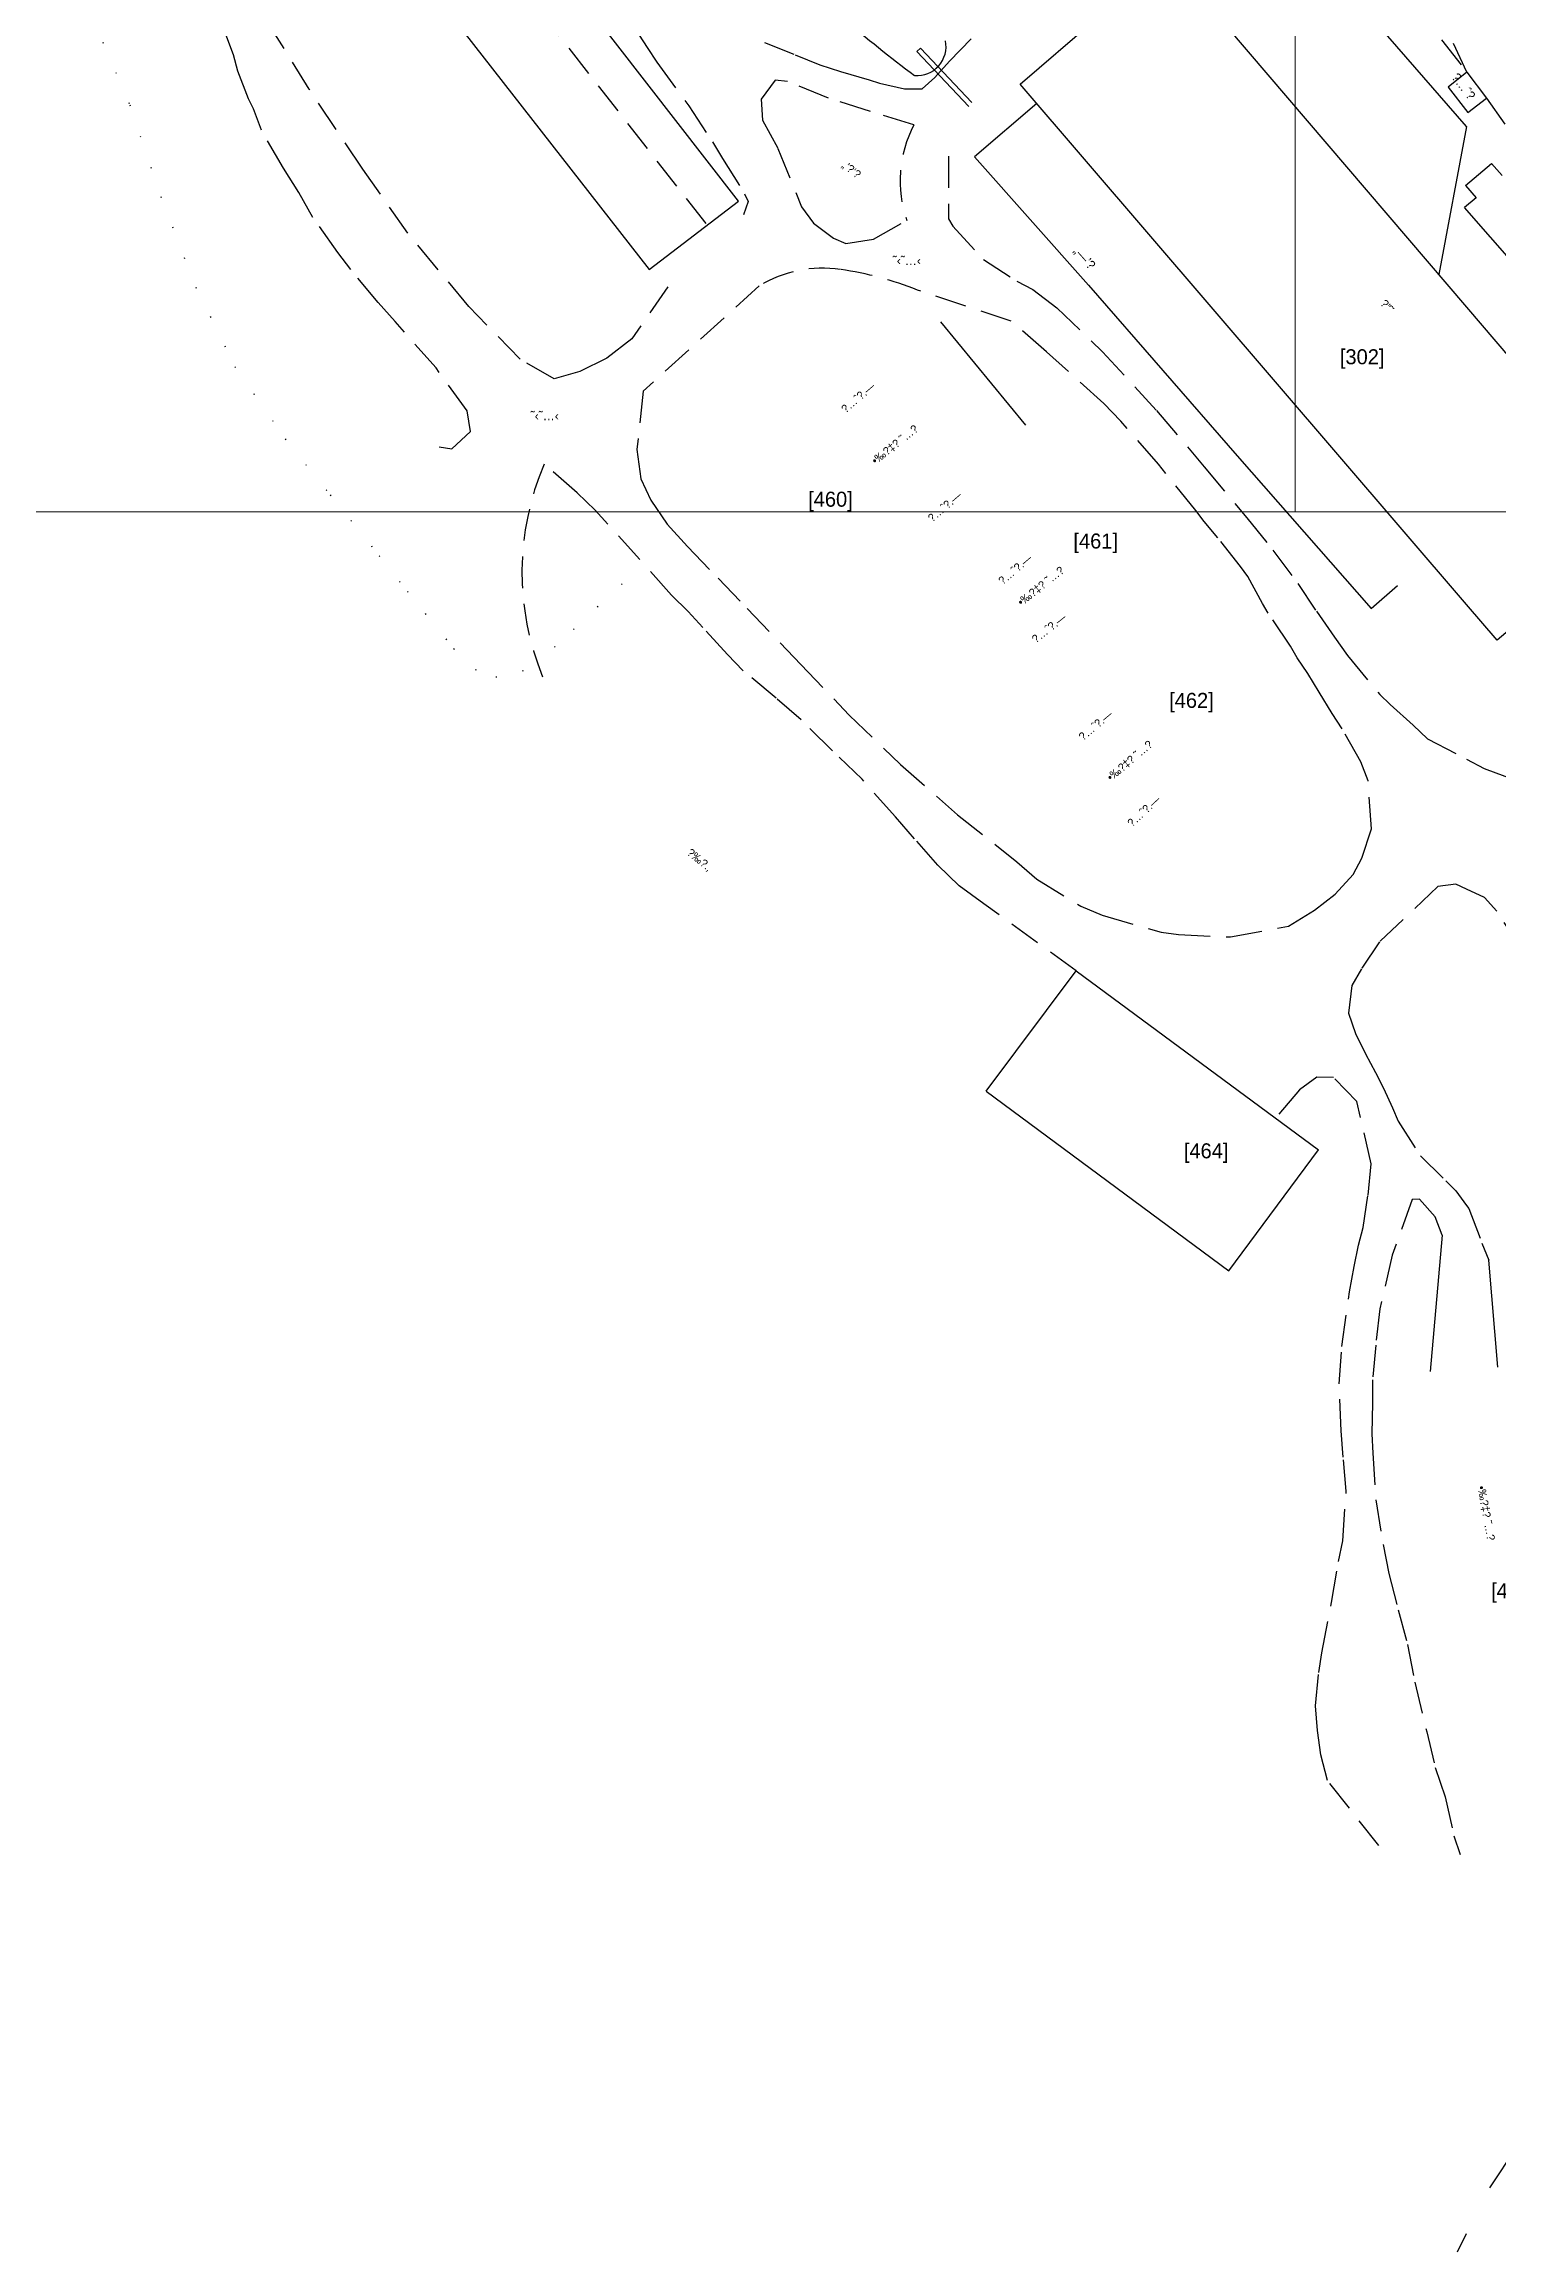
# Model space of a CAD drawing. Header units: millimetres. Extents: x 206768 to 208678, y 737854 to 739416.
# Drawn here: x 207707.8 to 207853.1, y 737853.6 to 738074.3 of the extents above; entities that cross this region are included whole.
import ezdxf
from ezdxf.enums import TextEntityAlignment as Align

# ---------------------------------------------------------------- set-up
doc = ezdxf.new("R2010")
doc.units = ezdxf.units.MM
doc.header["$LTSCALE"] = 0.5
for name, pattern in [('DIVIDE', [31.75, 12.7, -6.35, 0, -6.35, 0, -6.35]), ('DOT', [6.35, 0, -6.35]), ('HIDDEN', [9.525, 6.35, -3.175])]:
    doc.linetypes.add(name, pattern=pattern)
doc.layers.get('0').update_dxf_attribs({"color": 2})
for name, color, linetype in [('1BATIM', 6, 'Continuous'), ('1GADA', 14, 'Continuous'), ('A-MAF', 6, 'DOT'), ('H-AGRO', 6, 'Continuous'), ('H-ROOF', 6, 'HIDDEN'), ('MISPAR', 1, 'Continuous'), ('TEXT', 7, 'Continuous'), ('W-CANAL', 7, 'DIVIDE')]:
    doc.layers.add(name, color=color, linetype=linetype)
for name, color, linetype, lineweight in [('1COVER', 7, 'Continuous', 25), ('1DIRT-ROAD', 30, 'HIDDEN', 25), ('1PRAT', 12, 'Continuous', 25)]:
    doc.layers.add(name, color=color, linetype=linetype, lineweight=lineweight)
doc.layers.add('help', color=2, linetype='Continuous', lineweight=9, plot=False)
doc.styles.add('TRHEBTXT', font='hebtxt')

# ---------------------------------------------------------------- blocks, each defined once
blk = doc.blocks.new('ANOT0')
at = {"style": 'TRHEBTXT', "flags": 8}
blk.add_attdef('TEXT', text='', height=1.6, dxfattribs=at).set_placement((0, -1.16), align=Align.TOP_CENTER)
blk = doc.blocks.new('ANOT200')
at = {"style": 'TRHEBTXT', "flags": 8}
blk.add_attdef('TEXT', text='', height=1.8, dxfattribs=at).set_placement((0, 0), align=Align.MIDDLE_CENTER)
blk = doc.blocks.new('ANOT12')
at = {"style": 'TRHEBTXT', "flags": 8}
blk.add_attdef('TEXT', text='', height=1.6, dxfattribs=at).set_placement((0, -1.16), align=Align.TOP_CENTER)
blk = doc.blocks.new('ANOT2221')
at = {"style": 'TRHEBTXT', "flags": 8}
blk.add_attdef('TEXT', text='', height=1.8, dxfattribs=at).set_placement((0, 0), align=Align.MIDDLE_CENTER)
blk = doc.blocks.new('TR_LOT')
at = {"flags": 8}
blk.add_attdef('LOT', text='', height=3, dxfattribs=at).set_placement((0, 0), align=Align.MIDDLE_CENTER)

msp = doc.modelspace()

# ---------------------------------------------------------------- linework, layer by layer
at = {"layer": '1BATIM'}
for p, q in [((207849.9, 738060.16), (207852.48, 738062.37)), ((207852.48, 738062.37), (207853.54, 738061.16)), ((207850.97, 738058.94), (207849.79, 738057.95)), ((207849.9, 738060.16), (207850.97, 738058.94)), ((207863.01, 738042.87), (207849.79, 738057.95)), ((207801.96, 737969.61), (207810.97, 737981.66)), ((207810.97, 737981.66), (207835.19, 737963.75)), ((207801.96, 737969.61), (207826.24, 737951.65)), ((207826.24, 737951.65), (207835.19, 737963.75))]:
    msp.add_line(p, q, dxfattribs=at)
at = {"layer": '1COVER'}
for p, q in [((207847.56, 737955.23), (207846.35, 737941.6)), ((207853.11, 737942.03), (207852.22, 737952.73))]:
    msp.add_line(p, q, dxfattribs=at)
at = {"layer": '1DIRT-ROAD'}
for p, q in [((207852, 738068.9), (207854.72, 738065.01)), ((207779.29, 738050.12), (207767.69, 738039.6))]:
    msp.add_line(p, q, dxfattribs=at)
for points in [[(207850.02, 738071.48), (207847.36, 738077.29), (207843.67, 738081.84), (207840.56, 738085.52), (207838.66, 738087.9), (207837.19, 738089.82), (207836.53, 738090.73), (207835.73, 738091.78), (207835.31, 738092.3), (207834.37, 738093.3), (207834.06, 738093.55), (207833.07, 738093.9), (207831.95, 738093.98), (207828.96, 738092.77), (207827.34, 738091.93), (207825.66, 738090.86), (207824.3, 738089.89), (207821.26, 738087.63), (207819.95, 738086.6), (207818.33, 738085.26), (207814.39, 738081.45), (207813.84, 738080.61), (207814.54, 738078.21)], [(207835.83, 738089.79), (207850.02, 738071.48)], [(207770.15, 738050.04), (207766.55, 738044.83), (207764.04, 738042.9), (207761.33, 738041.56), (207758.79, 738040.84), (207755.38, 738042.79), (207750.24, 738048.08), (207744.16, 738055.39), (207739.64, 738061.79), (207734.29, 738069.8), (207728.85, 738078.54)], [(207766.4, 738076.51), (207768.08, 738073.96), (207769.05, 738072.5), (207772.23, 738068.11), (207774.6, 738064.53), (207775.6, 738062.85), (207777.82, 738059.34), (207778.19, 738058.57), (207777.72, 738057.23)], [(207747.28, 738034.03), (207748.56, 738033.82), (207750.42, 738035.57), (207750.08, 738037.62), (207746.97, 738041.93), (207742.87, 738046.55), (207741.18, 738048.46), (207738.45, 738051.78), (207737.15, 738053.47), (207734.66, 738056.96), (207733.26, 738059.46), (207731.71, 738061.88), (207729.53, 738065.69), (207728.71, 738067.83), (207728.22, 738068.83), (207727.15, 738071.6), (207726.71, 738073.21), (207725.95, 738075.25)], [(207779.8, 738074.46), (207782.89, 738073.24), (207785.35, 738072.22), (207787.42, 738071.57), (207790.27, 738070.73), (207791.31, 738070.39), (207793.8, 738069.82), (207795.58, 738069.82), (207796.83, 738070.95), (207798.29, 738072.59), (207800.48, 738074.84)], [(207794.74, 738066.23), (207790.39, 738067.56), (207786.22, 738068.89), (207782.11, 738070.57), (207780.86, 738070.68), (207779.48, 738068.8), (207779.62, 738066.69), (207781.14, 738063.87), (207783.5, 738058.03)], [(207798.19, 738063.1), (207798.21, 738056.84), (207798.64, 738056.08), (207801.69, 738052.77), (207805.04, 738050.6), (207806.65, 738049.76), (207809.05, 738047.94), (207813.6, 738043.54), (207819.01, 738037.66), (207823.77, 738032.04), (207828.02, 738026.94), (207830.63, 738023.72), (207833.14, 738020.36), (207834.98, 738017.61), (207836.79, 738015), (207838.08, 738013.18), (207841.32, 738009.28), (207842.37, 738008.27), (207844.65, 738006.22), (207846.1, 738004.83), (207850, 738002.8)], [(207783.5, 738058.03), (207784.72, 738056.41), (207786.72, 738054.91), (207787.94, 738054.36), (207790.7, 738054.79), (207794.03, 738056.67)], [(207767.69, 738039.6), (207767.04, 738033.78), (207767.46, 738030.83), (207768.44, 738028.71), (207770.08, 738026.32), (207772.12, 738024.07), (207775.16, 738020.9), (207778.08, 738017.87), (207783.43, 738012.27), (207788.28, 738007.21), (207793.42, 738002.28), (207799.1, 737997.26), (207805.02, 737992.56), (207807.03, 737990.82), (207811.43, 737988.11), (207813.58, 737987.22), (207819.46, 737985.51), (207821.19, 737985.28), (207826.41, 737985.04), (207832.18, 737986.12), (207834.81, 737987.72), (207836.86, 737989.31), (207838.67, 737991.28), (207839.54, 737992.92), (207840.49, 737995.85), (207840.15, 738000.64), (207839.43, 738002.53), (207837.57, 738005.83), (207836.57, 738007.37), (207835.27, 738009.51), (207834.12, 738011.39), (207833.07, 738012.94), (207832.4, 738014.11), (207830.16, 738017.42), (207829.58, 738018.36), (207828.13, 738021.07), (207827.41, 738022.07), (207825.14, 738024.93), (207823.78, 738026.58), (207822.92, 738027.68), (207819.2, 738032.29), (207815.44, 738036.61), (207813.74, 738038.37), (207807.99, 738043.54), (207804.47, 738046.59), (207795.11, 738049.7)], [(207810.97, 737981.66), (207801.75, 737988.34), (207799.28, 737990.15), (207797.14, 737992.21), (207794.82, 737994.86), (207792.89, 737997.05), (207789.56, 738000.82), (207786.61, 738003.64), (207783.48, 738006.74), (207780.96, 738008.9), (207777.68, 738011.65), (207776.12, 738013.29), (207773.63, 738015.99), (207772.16, 738017.56), (207770.52, 738019.22), (207762.89, 738027.71), (207761.07, 738029.44), (207757.77, 738032.31)], [(207850, 738002.8), (207851.75, 738001.89), (207856.46, 738000.12), (207858.03, 737999.78), (207860.45, 737999.95), (207862.13, 738000.48), (207863.25, 738000.97), (207864.66, 738001.95), (207865.46, 738002.71), (207866.01, 738003.57), (207866.64, 738005.16), (207865.61, 738009.06)], [(207850, 737989.81), (207848.94, 737990.31), (207847.13, 737990.07), (207841.29, 737984.54), (207839.48, 737981.86), (207838.54, 737980.18), (207838.2, 737977.41), (207838.9, 737975.39), (207839.89, 737973.35), (207840.88, 737971.49), (207841.7, 737969.93), (207842.58, 737967.97), (207843.16, 737966.64), (207845.38, 737963.16), (207847.92, 737960.66), (207848.92, 737959.67), (207850, 737958.19)], [(207864.15, 737952.46), (207863.26, 737962.2), (207862.36, 737965.46), (207861.16, 737969.54), (207859.9, 737973.04), (207858.53, 737977.17), (207857.22, 737980.71), (207855.49, 737983.84), (207853.02, 737987.62), (207851.8, 737988.97), (207850, 737989.81)], [(207841.24, 737894.2), (207836.09, 737900.71), (207835.43, 737903.27), (207835.08, 737905.71), (207834.88, 737908.16), (207835.22, 737911.52), (207835.53, 737913.47), (207836.48, 737918.51), (207837.2, 737922.59), (207837.63, 737924.66), (207837.96, 737929.62), (207837.66, 737933.02), (207837.46, 737935.66), (207837.25, 737940.36), (207837.52, 737944.1), (207838.29, 737949.56), (207838.75, 737952.1), (207839.18, 737954.24), (207839.65, 737956.01), (207840.15, 737959.21), (207840.46, 737962.36), (207839.03, 737968.58), (207836.68, 737971), (207835.03, 737971.03), (207833.28, 737969.76), (207830.83, 737966.83)], [(207847.56, 737955.23), (207846.86, 737957.06), (207845.28, 737958.84), (207844.57, 737958.79), (207842.55, 737953.23), (207841.33, 737947.87), (207840.92, 737944.23), (207840.59, 737940.75), (207840.58, 737938.47), (207840.52, 737935.38), (207840.63, 737933.45), (207840.91, 737928.77), (207841.66, 737924.31), (207842.21, 737921.39), (207843.17, 737917.77), (207844.1, 737914.32), (207844.83, 737910.53), (207846.01, 737905.56), (207846.87, 737902), (207847.85, 737899.07), (207848.74, 737895.17), (207849.36, 737893.31)], [(207850, 737958.19), (207850.21, 737957.9), (207851.53, 737954.44), (207852.22, 737952.73)]]:
    msp.add_lwpolyline(points, dxfattribs=at)
for centre, radius, start, end in [((207805.55, 738060.62), 12.18, 152.575, 198.9302), ((207785.65, 738039.6), 12.3, 81.8353, 121.1648), ((207782.55, 738018.3), 33.82, 68.193, 81.75), ((207783.07, 738021.5), 27.51, 156.8571, 202.3348)]:
    msp.add_arc(centre, radius, start, end, dxfattribs=at)
at = {"layer": '1GADA'}
for centre, radius, start, end in [((207859.88, 738158.8), 109.16, 223.8235, 233.4123), ((207795.04, 738074.06), 2.92, 265.7039, 11.1111)]:
    msp.add_arc(centre, radius, start, end, dxfattribs=at)
at = {"layer": '1PRAT'}
for p, q in [((207850, 738066.05), (207830.25, 738088.73)), ((207795.03, 738073.55), (207795.39, 738073.89)), ((207795.39, 738073.89), (207800.53, 738068.47)), ((207795.03, 738073.55), (207800.23, 738068.06)), ((207850.02, 738071.48), (207848.16, 738070)), ((207850.02, 738071.48), (207852, 738068.9)), ((207848.16, 738070), (207850.12, 738067.45)), ((207807.02, 738068.36), (207800.79, 738063.04)), ((207850.12, 738067.45), (207852, 738068.9)), ((207850, 738066.05), (207847.22, 738051.25)), ((207800.79, 738063.04), (207812.2, 738050.2)), ((207812.2, 738050.2), (207827.05, 738033.12)), ((207797.41, 738046.53), (207805.91, 738036.19)), ((207827.05, 738033.12), (207840.47, 738017.86)), ((207840.47, 738017.86), (207843.08, 738020.19))]:
    msp.add_line(p, q, dxfattribs=at)
at = {"layer": 'A-MAF'}
msp.add_lwpolyline([(207717.45, 738091.45), (207714.14, 738085.03), (207713.29, 738082.7), (207713, 738079.38), (207712.92, 738077.27), (207713.66, 738074.48), (207716.35, 738068.21), (207719.44, 738059.07), (207722.95, 738049.99), (207726.87, 738042.05), (207731.88, 738034.83), (207736.4, 738029.23), (207741.29, 738023.14), (207744.12, 738019.58), (207745.89, 738017.36), (207748.73, 738013.89), (207750.88, 738011.78), (207752.96, 738011.03), (207755.63, 738011.63), (207757.04, 738012.53), (207758.82, 738014), (207760.72, 738015.79), (207767.73, 738022.33)], dxfattribs=at)
at = {"layer": 'H-AGRO'}
for points in [[(207734.29, 738113.88), (207734.68, 738114.22), (207728.73, 738122.01), (207719.4, 738114.4), (207768.27, 738051.77), (207777.22, 738058.59), (207734.29, 738113.88)], [(207805.36, 738070.3), (207820.09, 738082.99), (207850, 738047.99)], [(207850, 738018.28), (207805.36, 738070.3)], [(207850, 738047.99), (207867.8, 738027.16), (207853.06, 738014.71), (207850, 738018.28)]]:
    msp.add_lwpolyline(points, dxfattribs=at)
at = {"layer": 'H-ROOF'}
msp.add_lwpolyline([(207773.96, 738056.35), (207725.33, 738118.73)], dxfattribs=at)
at = {"layer": 'help', "elevation": 8.36}
for points in [[(207634.41, 738308.21), (207832.86, 738308.21), (207832.86, 738027.55), (207634.41, 738027.55)], [(207832.86, 738308.21), (208031.31, 738308.21), (208031.31, 738027.55), (207832.86, 738027.55)]]:
    msp.add_lwpolyline(points, close=True, dxfattribs=at)
at = {"layer": 'W-CANAL'}
for points in [[(207852.34, 737860), (207855.03, 737864.05), (207857.61, 737866.53), (207859.77, 737868.5), (207861.87, 737870.22), (207863.12, 737871.18), (207877.94, 737879.54), (207884.76, 737883.21), (207890.06, 737884.86), (207913.04, 737890.33), (207921.16, 737887.7), (207937, 737882.39), (207938.59, 737882.48)], [(207849.08, 737853.59), (207850, 737855.42)]]:
    msp.add_lwpolyline(points, dxfattribs=at)

# ---------------------------------------------------------------- block references
at = {"layer": 'MISPAR'}
ref = msp.add_blockref('TR_LOT', (207824.97, 738064.21), dxfattribs=dict(at, xscale=0.5, yscale=0.5, zscale=0.5))
ref.add_attrib('LOT', '[302]', dxfattribs={"layer": '0', "height": 1.5, "flags": 8}).set_placement((207839.56, 738043.04), align=Align.MIDDLE_CENTER)
ref = msp.add_blockref('TR_LOT', (207786.8, 738030.59), dxfattribs=dict(at, xscale=0.5, yscale=0.5, zscale=0.5))
ref.add_attrib('LOT', '[460]', dxfattribs={"layer": '0', "height": 1.5, "flags": 8}).set_placement((207786.4, 738028.8), align=Align.MIDDLE_CENTER)
ref = msp.add_blockref('TR_LOT', (207812.32, 738024.02), dxfattribs=dict(at, xscale=0.5, yscale=0.5, zscale=0.5))
ref.add_attrib('LOT', '[461]', dxfattribs={"layer": '0', "height": 1.5, "flags": 8}).set_placement((207812.92, 738024.62), align=Align.MIDDLE_CENTER)
ref = msp.add_blockref('TR_LOT', (207821.5, 738008.49), dxfattribs=dict(at, xscale=0.5, yscale=0.5, zscale=0.5))
ref.add_attrib('LOT', '[462]', dxfattribs={"layer": '0', "height": 1.5, "flags": 8}).set_placement((207822.49, 738008.69), align=Align.MIDDLE_CENTER)
at = {"layer": 'MISPAR', "xscale": 0.5, "yscale": 0.5, "zscale": 0.5}
msp.add_blockref('TR_LOT', (207823.96, 737963.66), dxfattribs=at).add_auto_attribs({'LOT': '[464]'})
at = {"layer": 'MISPAR'}
ref = msp.add_blockref('TR_LOT', (207869.23, 737934.39), dxfattribs=dict(at, xscale=0.5, yscale=0.5, zscale=0.5))
ref.add_attrib('LOT', '[463]', dxfattribs={"layer": '0', "height": 1.5, "flags": 8}).set_placement((207854.68, 737919.68), align=Align.MIDDLE_CENTER)
at = {"layer": 'TEXT'}
ref = msp.add_blockref('ANOT200', (207852.05, 738070.79), dxfattribs=dict(at, rotation=307.5468685093298))
ref.add_attrib('TEXT', '\x8f…ˆ\x81', dxfattribs={"layer": '0', "height": 0.9, "rotation": 307.5469, "style": 'TRHEBTXT', "flags": 8}).set_placement((207849.7, 738070.07), align=Align.MIDDLE_CENTER)
ref = msp.add_blockref('ANOT0', (207786.6, 738061.99), dxfattribs=dict(at, xscale=0.5000000000220532, yscale=0.5, zscale=0.5, rotation=324.156266303688))
ref.add_attrib('TEXT', '„’\x8c‘\x8e', dxfattribs={"layer": '0', "height": 0.8, "rotation": 322.052, "style": 'TRHEBTXT', "flags": 8}).set_placement((207788.75, 738062.07), align=Align.TOP_CENTER)
at = {"layer": 'TEXT', "xscale": 0.5, "yscale": 0.5, "zscale": 0.5}
for p in [(207794.04, 738052.67), (207757.84, 738037.15)]:
    msp.add_blockref('ANOT200', p, dxfattribs=at).add_auto_attribs({'TEXT': '˜‹˜…‹'})
at = {"layer": 'TEXT'}
ref = msp.add_blockref('ANOT2221', (207811.21, 738051.31), dxfattribs=dict(at, xscale=0.5000000000036928, yscale=0.5, zscale=0.5, rotation=311.6252291748955))
ref.add_attrib('TEXT', '„—’\x8e', dxfattribs={"layer": '0', "height": 0.9, "rotation": 311.6252, "style": 'TRHEBTXT', "flags": 8}).set_placement((207811.81, 738052.93), align=Align.MIDDLE_CENTER)
ref = msp.add_blockref('ANOT0', (207834.22, 738052.25), dxfattribs=dict(at, xscale=0.4999999999733893, yscale=0.5, zscale=0.5, rotation=310.7735049428658))
ref.add_attrib('TEXT', '\x9a”˜', dxfattribs={"layer": '0', "height": 0.8, "rotation": 310.7735, "style": 'TRHEBTXT', "flags": 8}).set_placement((207842.35, 738048.35), align=Align.TOP_CENTER)
ref = msp.add_blockref('ANOT12', (207790.71, 738038.75), dxfattribs=dict(at, xscale=0.5000000000128556, yscale=0.5, zscale=0.5, rotation=40.66468893158599))
ref.add_attrib('TEXT', '\x8f…ˆ\x81.—', dxfattribs={"layer": '0', "height": 0.8, "rotation": 40.6647, "style": 'TRHEBTXT', "flags": 8}).set_placement((207788.9, 738039.27), align=Align.TOP_CENTER)
ref = msp.add_blockref('ANOT0', (207796.19, 738032.17), dxfattribs=dict(at, xscale=0.4999999999984919, yscale=0.5, zscale=0.5, rotation=38.40304040050923))
ref.add_attrib('TEXT', '•‰\x8e‡\x9a ˜…\x81', dxfattribs={"layer": '0', "height": 0.8, "rotation": 38.403, "style": 'TRHEBTXT', "flags": 8}).set_placement((207792.59, 738034.58), align=Align.TOP_CENTER)
ref = msp.add_blockref('ANOT12', (207792.26, 738035.61), dxfattribs=dict(at, xscale=0.5000000000128556, yscale=0.5, zscale=0.5, rotation=40.66468893158599))
ref.add_attrib('TEXT', '\x8f…ˆ\x81.—', dxfattribs={"layer": '0', "height": 0.8, "rotation": 40.6647, "style": 'TRHEBTXT', "flags": 8}).set_placement((207797.56, 738028.37), align=Align.TOP_CENTER)
ref = msp.add_blockref('ANOT12', (207805.76, 738022.64), dxfattribs=dict(at, xscale=0.5000000000128556, yscale=0.5, zscale=0.5, rotation=40.66468893158599))
ref.add_attrib('TEXT', '\x8f…ˆ\x81.—', dxfattribs={"layer": '0', "height": 0.8, "rotation": 40.6647, "style": 'TRHEBTXT', "flags": 8}).set_placement((207804.61, 738022.1), align=Align.TOP_CENTER)
ref = msp.add_blockref('ANOT0', (207811.23, 738016.06), dxfattribs=dict(at, xscale=0.4999999999984919, yscale=0.5, zscale=0.5, rotation=38.40304040050923))
ref.add_attrib('TEXT', '•‰\x8e‡\x9a ˜…\x81', dxfattribs={"layer": '0', "height": 0.8, "rotation": 38.403, "style": 'TRHEBTXT', "flags": 8}).set_placement((207807.18, 738020.43), align=Align.TOP_CENTER)
ref = msp.add_blockref('ANOT12', (207808.24, 738013.68), dxfattribs=dict(at, xscale=0.4999999999984919, yscale=0.5, zscale=0.5, rotation=38.40304040050923))
ref.add_attrib('TEXT', '\x8f…ˆ\x81.—', dxfattribs={"layer": '0', "height": 0.8, "rotation": 38.403, "style": 'TRHEBTXT', "flags": 8}).set_placement((207808, 738016.23), align=Align.TOP_CENTER)
at = {"layer": 'TEXT', "xscale": 0.499999999984526, "yscale": 0.5, "zscale": 0.5, "rotation": 40.06806219043781}
msp.add_blockref('ANOT12', (207812.28, 738006.95), dxfattribs=at).add_auto_attribs({'TEXT': '\x8f…ˆ\x81.—'})
at = {"layer": 'TEXT'}
ref = msp.add_blockref('ANOT0', (207814.27, 738008.62), dxfattribs=dict(at, xscale=0.499999999984526, yscale=0.5, zscale=0.5, rotation=40.06806219043781))
ref.add_attrib('TEXT', '•‰\x8e‡\x9a ˜…\x81', dxfattribs={"layer": '0', "height": 0.8, "rotation": 40.0681, "style": 'TRHEBTXT', "flags": 8}).set_placement((207816.06, 738002.97), align=Align.TOP_CENTER)
ref = msp.add_blockref('ANOT12', (207822.58, 738005.28), dxfattribs=dict(at, xscale=0.5000000000035797, yscale=0.5, zscale=0.5, rotation=42.8962030516099))
ref.add_attrib('TEXT', '\x8f…ˆ\x81.—', dxfattribs={"layer": '0', "height": 0.8, "rotation": 42.8962, "style": 'TRHEBTXT', "flags": 8}).set_placement((207817.46, 737997.92), align=Align.TOP_CENTER)
ref = msp.add_blockref('ANOT0', (207771.32, 737990.92), dxfattribs=dict(at, xscale=0.4999999999737334, yscale=0.5, zscale=0.5, rotation=321.0117089742425))
ref.add_attrib('TEXT', '\x8c‰\x9a.‚', dxfattribs={"layer": '0', "height": 0.8, "rotation": 321.0117, "style": 'TRHEBTXT', "flags": 8}).set_placement((207773.57, 737993.07), align=Align.TOP_CENTER)
ref = msp.add_blockref('ANOT0', (207854.49, 737933.3), dxfattribs=dict(at, xscale=0.4999999999649712, yscale=0.5, zscale=0.5, rotation=280.4155915195433))
ref.add_attrib('TEXT', '•‰\x8e‡\x9a ˜…\x81', dxfattribs={"layer": '0', "height": 0.8, "rotation": 280.4156, "style": 'TRHEBTXT', "flags": 8}).set_placement((207852.36, 737927.51), align=Align.TOP_CENTER)

doc.saveas('drawing.dxf')
